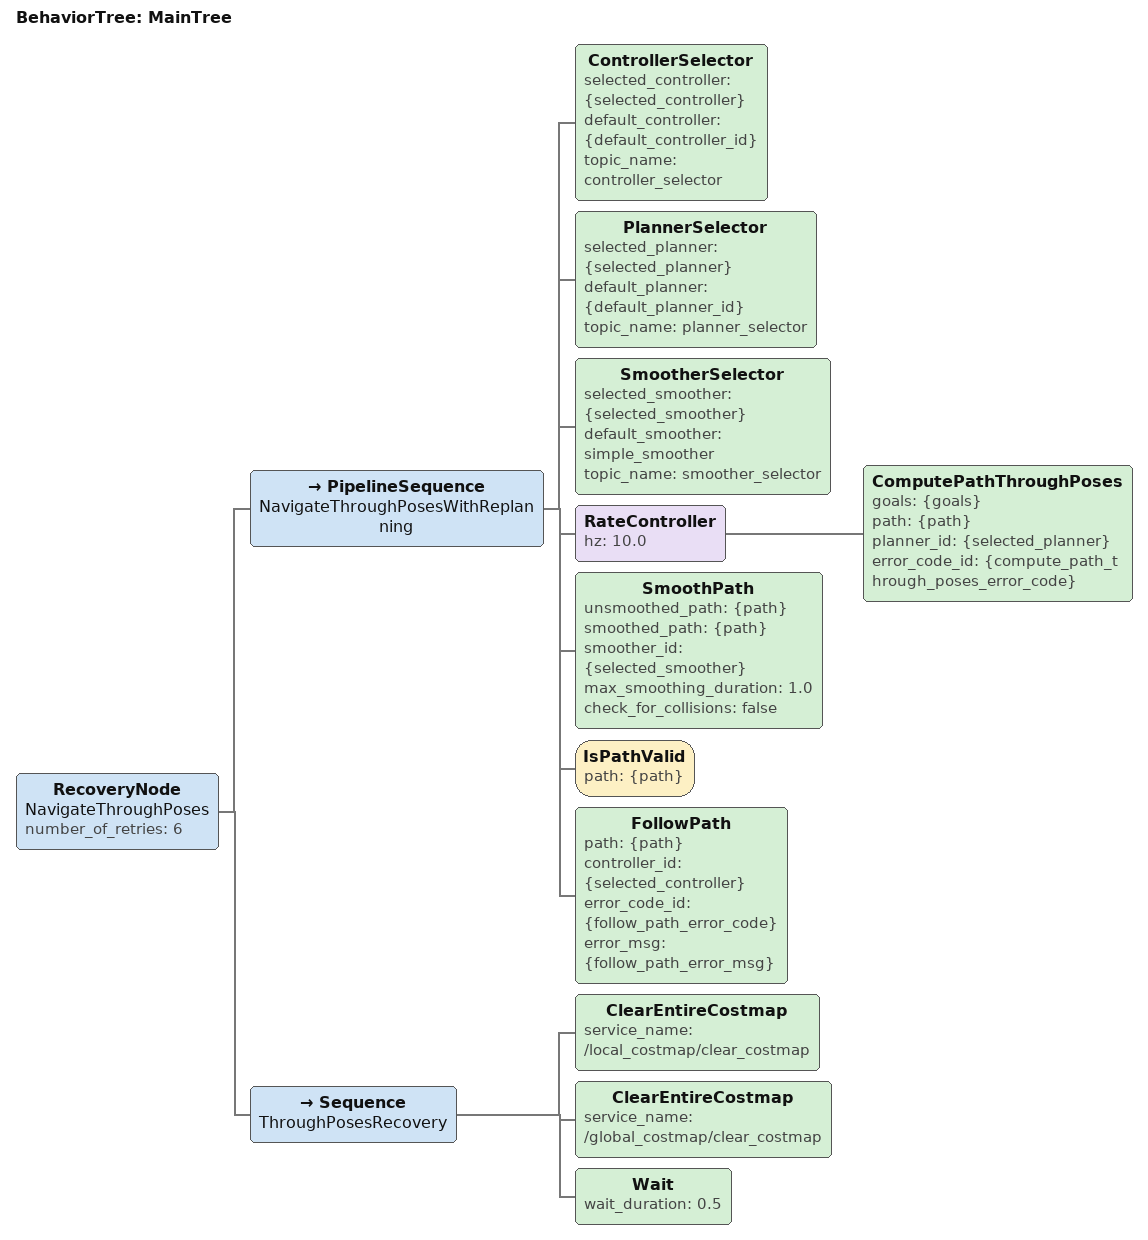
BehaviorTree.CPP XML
<!--
  Multi-waypoint navigation: replan through {goals} at 10 Hz, smooth, follow.
  Blackboard keys are seeded in PopulateBlackboardDefaults and
  NavigateThroughPosesNavigator::OnGoalReceived.
-->
<root BTCPP_format="4" main_tree_to_execute="MainTree">
  <BehaviorTree ID="MainTree">
    <RecoveryNode name="NavigateThroughPoses" number_of_retries="6">
      <PipelineSequence name="NavigateThroughPosesWithReplanning">
        <ControllerSelector
          selected_controller="{selected_controller}"
          default_controller="{default_controller_id}"
          topic_name="controller_selector"/>
        <PlannerSelector
          selected_planner="{selected_planner}"
          default_planner="{default_planner_id}"
          topic_name="planner_selector"/>
        <SmootherSelector
          selected_smoother="{selected_smoother}"
          default_smoother="simple_smoother"
          topic_name="smoother_selector"/>
        <RateController hz="10.0">
          <ComputePathThroughPoses
            goals="{goals}"
            path="{path}"
            planner_id="{selected_planner}"
            error_code_id="{compute_path_through_poses_error_code}"/>
        </RateController>
        <SmoothPath
          unsmoothed_path="{path}"
          smoothed_path="{path}"
          smoother_id="{selected_smoother}"
          max_smoothing_duration="1.0"
          check_for_collisions="false"/>
        <IsPathValid path="{path}"/>
        <FollowPath
          path="{path}"
          controller_id="{selected_controller}"
          error_code_id="{follow_path_error_code}"
          error_msg="{follow_path_error_msg}"/>
      </PipelineSequence>
      <Sequence name="ThroughPosesRecovery">
        <ClearEntireCostmap service_name="/local_costmap/clear_costmap"/>
        <ClearEntireCostmap service_name="/global_costmap/clear_costmap"/>
        <Wait wait_duration="0.5"/>
      </Sequence>
    </RecoveryNode>
  </BehaviorTree>
</root>
